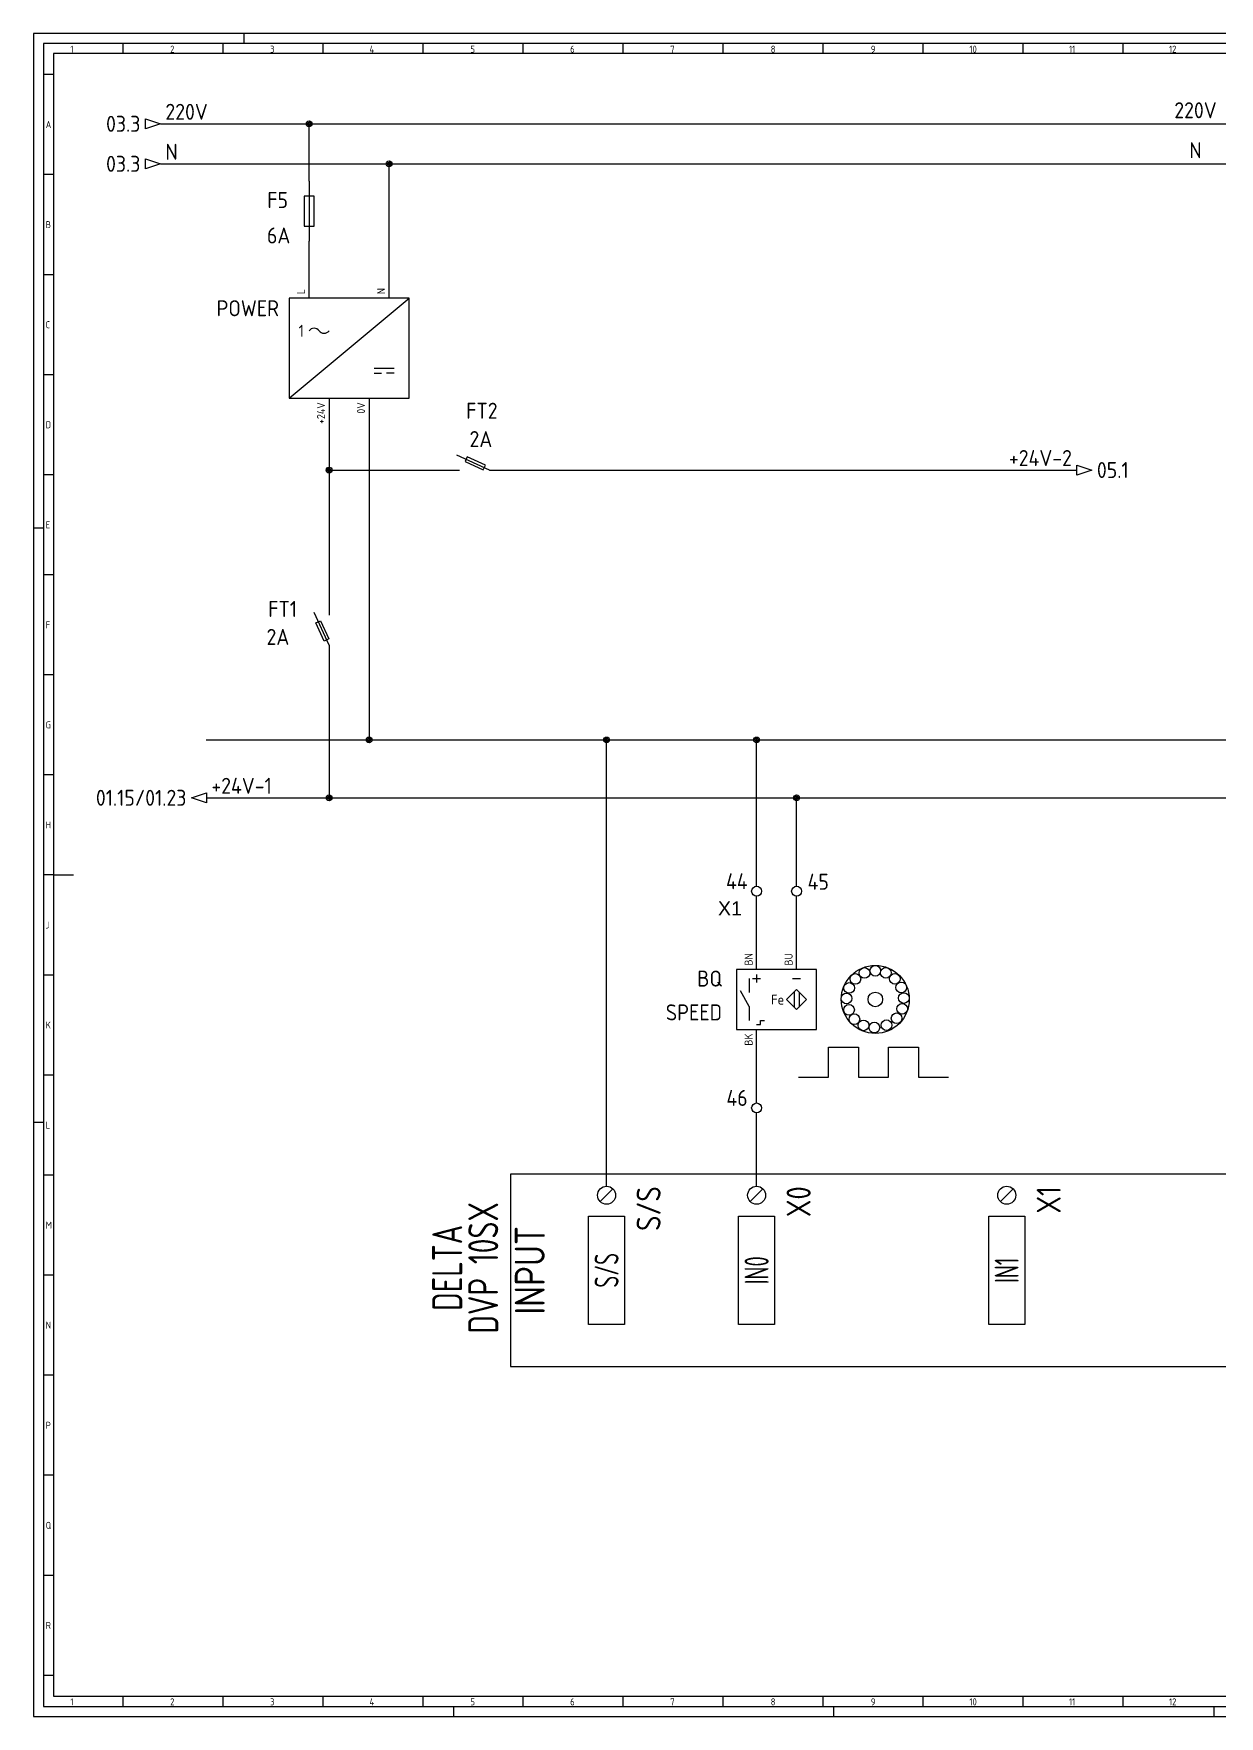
# Model space of a CAD drawing. Header units: millimetres. Extents: x 0 to 1189, y 5 to 846.
# Drawn here: x 0 to 593, y 5 to 846 of the extents above; entities that cross this region are included whole.
import ezdxf
from ezdxf.enums import TextEntityAlignment as Align

# ---------------------------------------------------------------- set-up
doc = ezdxf.new("R2010")
doc.units = ezdxf.units.MM
doc.header["$LTSCALE"] = 12
for name, color, linetype in [('035', 5, 'Continuous'), ('07', 7, 'Continuous'), ('DESC', 1, 'Continuous'), ('MISC', 2, 'Continuous'), ('RED_2.5mm^2', 1, 'Continuous'), ('SYMS', 7, 'Continuous'), ('TAGS', 51, 'Continuous'), ('TERMS', 4, 'Continuous'), ('WIRENO', 70, 'Continuous'), ('WIREREF', 61, 'Continuous'), ('WIREREF_DEST', 61, 'Continuous'), ('XREF', 7, 'Continuous')]:
    doc.layers.add(name, color=color, linetype=linetype)
doc.styles.add('ISO Proportional', font='isocp.shx')
doc.styles.add('WD_IEC', font='isocp2.shx', dxfattribs={"width": 0.9, "height": 4})

# ---------------------------------------------------------------- blocks, each defined once
blk = doc.blocks.new('IEC_border_a0')
at = {"layer": '035', "color": 0}
for p, q in [((0, 841), (0, 0)), ((1189, 841), (0, 841)), ((44.5, 836), (44.5, 831)), ((94.5, 836), (94.5, 831)), ((105, 841), (105, 836)), ((144.5, 836), (144.5, 831)), ((194.5, 836), (194.5, 831)), ((244.5, 836), (244.5, 831)), ((294.5, 836), (294.5, 831)), ((344.5, 836), (344.5, 831)), ((394.5, 836), (394.5, 831)), ((444.5, 836), (444.5, 831)), ((494.5, 836), (494.5, 831)), ((544.5, 836), (544.5, 831)), ((9.98, 820.54), (5, 820.54)), ((9.98, 770.54), (5, 770.54)), ((9.98, 720.54), (5, 720.54)), ((9.98, 670.54), (5, 670.54)), ((9.98, 620.54), (5, 620.54)), ((0, 594), (5, 594)), ((10, 570.5), (5.02, 570.5)), ((10, 520.5), (5, 520.5)), ((10, 470.5), (5.02, 470.5)), ((10, 420.5), (5.02, 420.5)), ((10, 370.5), (5.02, 370.5)), ((10, 320.5), (5.02, 320.5)), ((0, 297), (5, 297)), ((10.02, 270.46), (5.03, 270.46)), ((10.02, 220.46), (5.03, 220.46)), ((10.02, 170.46), (5.03, 170.46)), ((10.02, 120.46), (5.03, 120.46)), ((10.02, 70.46), (5.03, 70.46)), ((10.03, 20.42), (5.05, 20.42)), ((44.5, 10), (44.5, 5)), ((94.5, 10), (94.5, 5)), ((144.5, 10), (144.5, 5)), ((194.5, 10), (194.5, 5)), ((244.5, 10), (244.5, 5)), ((294.5, 10), (294.5, 5)), ((344.5, 10), (344.5, 5)), ((394.5, 10), (394.5, 5)), ((444.5, 10), (444.5, 5)), ((494.5, 10), (494.5, 5)), ((544.5, 10), (544.5, 5)), ((0, 0), (1189, 0)), ((210, 0), (210, 5)), ((400, 0), (400, 5)), ((590, 0), (590, 5))]:
    blk.add_line(p, q, dxfattribs=at)
blk.add_lwpolyline([(10, 10), (1179, 10), (1179, 831), (10, 831)], close=True, dxfattribs=at)
at = {"layer": '07', "color": 0}
blk.add_line((10, 420.5), (20, 420.5), dxfattribs=at)
blk.add_lwpolyline([(5, 5), (1184, 5), (1184, 836), (5, 836)], close=True, dxfattribs=at)
at = {"layer": '035', "color": 0, "style": 'ISO Proportional'}
for s, p in [('1', (18.31, 831.5)), ('2', (68.23, 831.5)), ('3', (118.18, 831.5)), ('4', (167.88, 831.5)), ('5', (218.34, 831.5)), ('6', (268.19, 831.5)), ('7', (318.17, 831.5)), ('8', (368.42, 831.5)), ('9', (418.46, 831.5)), ('10', (467.72, 831.5)), ('11', (517.49, 831.5)), ('12', (567.49, 831.5)), ('A', (6, 793.79)), ('B', (6, 743.79)), ('C', (6, 693.79)), ('D', (6, 643.79)), ('E', (6.02, 593.75)), ('F', (6.02, 543.75)), ('G', (6.02, 493.75)), ('H', (6.02, 443.75)), ('J', (6.02, 393.75)), ('K', (6.02, 343.75)), ('L', (6.03, 293.72)), ('M', (6.03, 243.72)), ('N', (6.03, 193.72)), ('P', (6.03, 143.72)), ('Q', (6.03, 93.72)), ('R', (6.05, 43.68)), ('1', (18.31, 5.5)), ('2', (68.23, 5.5)), ('3', (118.18, 5.5)), ('4', (167.88, 5.5)), ('5', (218.34, 5.5)), ('6', (268.19, 5.5)), ('7', (318.17, 5.5)), ('8', (368.42, 5.5)), ('9', (418.46, 5.5)), ('10', (467.72, 5.5)), ('11', (517.49, 5.5)), ('12', (567.49, 5.5))]:
    blk.add_text(s, height=3.5, dxfattribs=at).set_placement(p)
blk = doc.blocks.new('VPW1_1PH')
for p, q in [((-5, -25), (25, 0)), ((16.25, -17.5), (21.25, -17.5)), ((16.25, -18.75), (18.125, -18.75)), ((21.25, -18.75), (19.375, -18.75))]:
    blk.add_line(p, q)
blk.add_lwpolyline([(-5, 0), (-5, -25), (25, -25), (25, 0)], close=True)
for centre, start, end in [((1.25, -9.0625), 36.869898, 143.130102), ((3.75, -7.1875), 216.869898, 323.130102)]:
    blk.add_arc(centre, 1.5625, start, end)
at = {"style": 'WD_IEC'}
blk.add_text('1', height=3, dxfattribs=at).set_placement((-1.25, -8.125), align=Align.MIDDLE_RIGHT)
for tag, p in [('TERM01', (-1, 1)), ('TERM02', (9, 1)), ('TERM03', (19, 1))]:
    blk.add_attdef(tag, p, '', height=2, rotation=90, dxfattribs=at)
for tag, p in [('INST', (-7.5, 2.5)), ('LOC', (-7.5, -1)), ('TAG1', (-7.5, -4.5)), ('RATING1', (-7.5, -9)), ('XREF', (-7.5, -13)), ('DESC1', (-7.5, -16.85)), ('DESC2', (-7.5, -20.35)), ('DESC3', (-7.5, -23.85))]:
    blk.add_attdef(tag, text='', height=2.5, dxfattribs=at).set_placement(p, align=Align.RIGHT)
at = {"style": 'WD_IEC', "flags": 1}
for tag, p, height in [('X2TERM01', (0, 0), 0.32), ('X2TERM02', (10, 0), 0.32), ('X2TERM03', (20, 0), 0.32), ('MFG', (27.75, -1), 1.5), ('CAT', (27.75, -3.5), 1.5), ('ASSYCODE', (26, -21.5), 1), ('X8TERM04', (5, -25), 0.32), ('X8TERM05', (15, -25), 0.32), ('FAMILY', (26, -23), 1), ('CATDESC', (26, -24.5), 1)]:
    blk.add_attdef(tag, p, '', height=height, dxfattribs=at)
at = {"style": 'WD_IEC'}
for tag, p in [('TERM04', (4, -26)), ('TERM05', (14, -26))]:
    blk.add_attdef(tag, text='', height=2, rotation=90, dxfattribs=at).set_placement(p, align=Align.RIGHT)
blk = doc.blocks.new('VFU1FS')
for p, q in [((0, -3.75), (-3.75, 4.38)), ((0, 7.5), (0, 3.75)), ((0, -3.75), (0, -7.5))]:
    blk.add_line(p, q)
blk.add_lwpolyline([(-1.19, -2.76), (-3.3, 1.77), (-2.17, 2.3), (-0.06, -2.24)], close=True)
at = {"style": 'WD_IEC'}
for tag, p in [('INST', (-8, 10.25)), ('LOC', (-8, 6.75)), ('TAG1', (-8, 3.25)), ('RATING1', (-8, -1.35)), ('DESC1', (-8, -9.85)), ('DESC2', (-8, -13.35)), ('DESC3', (-8, -16.85))]:
    blk.add_attdef(tag, text='', height=2.5, dxfattribs=at).set_placement(p, align=Align.RIGHT)
blk.add_attdef('TERM01', text='', height=2, rotation=90, dxfattribs=at).set_placement((-1, 7.5), align=Align.RIGHT)
at = {"style": 'WD_IEC', "flags": 1}
for tag, p, height in [('X2TERM01', (0, 7.5), 0.32), ('MFG', (2.75, 6.5), 1.5), ('CAT', (2.75, 4), 1.5), ('X4LINK', (-2.48, 0), 0.32), ('X1LINK', (-1.1, 0), 0.32), ('ASSYCODE', (1, -4), 1), ('X8TERM02', (0, -7.5), 0.32), ('FAMILY', (1, -5.5), 1), ('CATDESC', (1, -7), 1)]:
    blk.add_attdef(tag, p, '', height=height, dxfattribs=at)
at = {"style": 'WD_IEC'}
blk.add_attdef('TERM02', (-1, -7.5), '', height=2, rotation=90, dxfattribs=at)
at = {"lineweight": 15, "style": 'WD_IEC'}
blk.add_attdef('XREF', text='', height=2.5, dxfattribs=at).set_placement((-8, -6), align=Align.RIGHT)
blk = doc.blocks.new('WDDOT')
for radius in [0.72, 0.449, 0.223]:
    blk.add_circle((0, 0), radius)
blk = doc.blocks.new('PLCIO_F85')
blk.add_line((517.04, 48), (517.04, -48))
at = {"layer": 'SYMS'}
for p, q in [((-48, 48), (-48, -48)), ((517.04, 48), (-48, 48)), ((-3.18, 34.32), (3.18, 40.68)), ((71.82, 34.32), (78.18, 40.68)), ((196.82, 34.32), (203.18, 40.68)), ((321.82, 34.32), (328.18, 40.68)), ((446.82, 34.32), (453.18, 40.68)), ((-9, -27), (-9, 27)), ((-9, 27), (9, 27)), ((9, 27), (9, -27)), ((66, -27), (66, 27)), ((66, 27), (84, 27)), ((84, 27), (84, -27)), ((191, -27), (191, 27)), ((191, 27), (209, 27)), ((209, 27), (209, -27)), ((316, -27), (316, 27)), ((316, 27), (334, 27)), ((334, 27), (334, -27)), ((441, -27), (441, 27)), ((441, 27), (459, 27)), ((459, 27), (459, -27)), ((9, -27), (-9, -27)), ((84, -27), (66, -27)), ((209, -27), (191, -27)), ((334, -27), (316, -27)), ((459, -27), (441, -27)), ((-48, -48), (517.04, -48))]:
    blk.add_line(p, q, dxfattribs=at)
for centre in [(0, 37.5), (75, 37.5), (200, 37.5), (325, 37.5), (450, 37.5)]:
    blk.add_circle(centre, 4.5, dxfattribs=at)
at = {"layer": 'SYMS', "style": 'WD_IEC', "width": 0.9}
for tag, p in [('TERMDESC02', (81.25, 60)), ('TERMDESC03', (206.25, 60)), ('TERMDESC04', (331.25, 60)), ('TERMDESC05', (456.25, 60)), ('TERMDESC01', (6.25, 60))]:
    blk.add_attdef(tag, text='', height=12, rotation=90, dxfattribs=at).set_placement(p, align=Align.TOP_LEFT)
at = {"layer": 'SYMS', "style": 'WD_IEC', "width": 0.9, "flags": 1}
for tag, p in [('X2TERM01', (0, 42)), ('X2TERM02', (75, 42)), ('X2TERM03', (200, 42)), ('X2TERM04', (325, 42)), ('X2TERM05', (450, 42))]:
    blk.add_attdef(tag, text='', height=1.92, rotation=90, dxfattribs=at).set_placement(p, align=Align.RIGHT)
at = {"layer": 'SYMS', "style": 'WD_IEC', "width": 0.9}
for tag, p in [('TERM01', (15, 42)), ('TERM02', (90, 42)), ('TERM03', (215, 42)), ('TERM04', (340, 42)), ('TERM05', (465, 42))]:
    blk.add_attdef(tag, text='', height=12, rotation=90, dxfattribs=at).set_placement(p, align=Align.TOP_RIGHT)
at = {"layer": 'SYMS', "style": 'WD_IEC'}
for tag, width, p in [('LINE1', 0.9, (-87, 0)), ('LINE2', 0.9, (-69, 0)), ('DESC', 0.9, (-50.84, 0)), ('INST', 0.8, (-159, 0)), ('LOC', 0.8, (-141, 0)), ('MFG', 0.8, (-123, 0)), ('CAT', 0.8, (-105, 0)), ('TAG', 0.9, (-30.87, 0))]:
    blk.add_attdef(tag, text='', height=15, rotation=90, dxfattribs=dict(at, width=width)).set_placement(p, align=Align.CENTER)
at = {"layer": 'SYMS', "style": 'WD_IEC', "width": 0.7}
for tag, p in [('TAGA02', (75, 0)), ('TAGA03', (200, 0)), ('TAGA04', (325, 0)), ('TAGA05', (450, 0)), ('TAGA01', (0, 0))]:
    blk.add_attdef(tag, text='', height=12, rotation=90, dxfattribs=at).set_placement(p, align=Align.MIDDLE_CENTER)
at = {"layer": 'SYMS', "linetype": 'Continuous', "style": 'WD_IEC', "width": 0.9, "flags": 9}
blk.add_attdef('ASSYCODE', text='', height=1.92, rotation=90, dxfattribs=at).set_placement((-102.85, -22.08), align=Align.CENTER)
at = {"layer": 'SYMS', "style": 'WD_IEC', "width": 0.9}
for tag, p in [('DESCA01', (-9, -111)), ('DESCB01', (9, -111)), ('DESCC01', (27, -111)), ('DESCD01', (45, -111)), ('DESCE01', (63, -111)), ('DESCA02', (66, -111)), ('DESCB02', (84, -111)), ('DESCC02', (102, -111)), ('DESCD02', (120, -111)), ('DESCE02', (138, -111)), ('DESCA03', (191, -111)), ('DESCB03', (209, -111)), ('DESCC03', (227, -111)), ('DESCD03', (245, -111)), ('DESCE03', (263, -111)), ('DESCA04', (316, -111)), ('DESCB04', (334, -111)), ('DESCC04', (352, -111)), ('DESCD04', (370, -111)), ('DESCE04', (388, -111)), ('DESCA05', (441, -111)), ('DESCB05', (459, -111)), ('DESCC05', (477, -111)), ('DESCD05', (495, -111)), ('DESCE05', (513, -111))]:
    blk.add_attdef(tag, text='', height=15, rotation=90, dxfattribs=at).set_placement(p, align=Align.RIGHT)
blk = doc.blocks.new('VPX11IN3')
for p, q in [((-1.875, 5.25), (-1.875, 1.75)), ((-1, 5.25), (1, 5.25)), ((0, 6.25), (0, 4.25)), ((9, 5.25), (11, 5.25)), ((-1.875, -1.75), (-4.0625, 2.1875)), ((9.375, 1.875), (9.375, -1.875)), ((10.625, 1.875), (10.625, -1.875)), ((-1.875, -1.75), (-1.875, -5.25)), ((0, -6.25), (1, -6.25)), ((1, -6.25), (1, -5.25)), ((1, -5.25), (2, -5.25))]:
    blk.add_line(p, q)
for points in [[(-5, -7.5), (15, -7.5), (15, 7.5), (-5, 7.5)], [(10, 2.5), (12.5, 0), (10, -2.5), (7.5, 0)]]:
    blk.add_lwpolyline(points, close=True)
at = {"style": 'WD_IEC'}
blk.add_text('Fe', height=2.5, dxfattribs=at).set_placement((6.875, 0), align=Align.MIDDLE_RIGHT)
for tag, p in [('INST', (-6.75, 10.25)), ('LOC', (-6.75, 6.75)), ('TAG1', (-6.75, 3.25)), ('DESC1', (-6.75, -5.2)), ('DESC2', (-6.75, -8.7)), ('DESC3', (-6.75, -12.2)), ('WDTAGALT', (-6.25, -15.125))]:
    blk.add_attdef(tag, text='', height=2.5, dxfattribs=at).set_placement(p, align=Align.RIGHT)
for tag, p in [('TERM02', (-1, 8.5)), ('TERM03', (9, 8.5))]:
    blk.add_attdef(tag, p, '', height=2, rotation=90, dxfattribs=at)
at = {"style": 'WD_IEC', "flags": 1}
for tag, p, height in [('X2TERM02', (0, 7.5), 0.32), ('X2TERM03', (10, 7.5), 0.32), ('MFG', (17.75, 6.5), 1.5), ('CAT', (17.75, 4), 1.5), ('ASSYCODE', (16, -4), 1), ('X8TERM01', (0, -7.5), 0.32), ('FAMILY', (16, -5.5), 1), ('CATDESC', (16, -7), 1)]:
    blk.add_attdef(tag, p, '', height=height, dxfattribs=at)
at = {"lineweight": 15, "style": 'WD_IEC'}
blk.add_attdef('XREF', text='', height=2.5, dxfattribs=at).set_placement((-6.75, -1.35), align=Align.RIGHT)
at = {"style": 'WD_IEC'}
blk.add_attdef('TERM01', text='', height=2, rotation=90, dxfattribs=at).set_placement((-1, -8.5), align=Align.RIGHT)
blk = doc.blocks.new('HA1D3')
blk.add_lwpolyline([(0, 0), (-3.75, -1.25), (-3.75, 1.25)], close=True)
at = {"style": 'WD_IEC'}
blk.add_attdef('XREF', text='', height=2.5, dxfattribs=at).set_placement((-5, 0), align=Align.MIDDLE_RIGHT)
at = {"style": 'WD_IEC', "flags": 1}
blk.add_attdef('SIGCODE', text='', height=1, dxfattribs=at).set_placement((-2.5, 1.8), align=Align.RIGHT)
at = {"style": 'WD_IEC'}
for tag, p, height, flags in [('X1TERM01', (0, 0), 0.32, 1), ('WIRENO', (1.25, 1), 2.5, 8)]:
    blk.add_attdef(tag, p, '', height=height, dxfattribs=dict(at, flags=flags))
blk.add_attdef('DESC1', text='', height=2.5, dxfattribs=at).set_placement((1.25, -1), align=Align.TOP_LEFT)
blk = doc.blocks.new('WD_WNH')
at = {"linetype": 'Continuous', "style": 'WD_IEC', "width": 0.8}
blk.add_attdef('WIRENO', text='', height=2.5, dxfattribs=at).set_placement((0, 0.75), align=Align.CENTER)
at = {"style": 'WD_IEC', "flags": 1}
for tag, p in [('W08USER', (0, 0.375)), ('W04USER', (0, 0.875)), ('W05USER', (0, 0.75)), ('W09USER', (0, 0.25)), ('W03USER', (0, 1)), ('W06USER', (0, 0.625)), ('W07USER', (0, 0.5)), ('W02USER', (0, 1.125)), ('W01USER', (0, 1.25)), ('W10USER', (0, 0.125))]:
    blk.add_attdef(tag, text='', height=0.08, dxfattribs=at).set_placement(p, align=Align.CENTER)
blk = doc.blocks.new('VFU1')
blk.add_line((0, 7.5), (0, -7.5))
blk.add_lwpolyline([(-1.25, 3.75), (-1.25, -3.75), (1.25, -3.75), (1.25, 3.75)], close=True)
at = {"style": 'WD_IEC'}
for tag, p in [('INST', (-5.25, 7.75)), ('LOC', (-5.25, 4.25)), ('TAG1', (-5.25, 0.75)), ('RATING1', (-5.25, -3.75)), ('XREF', (-5.25, -7.75)), ('DESC2', (-5.25, -15.1)), ('DESC1', (-5.25, -11.6)), ('DESC3', (-5.25, -18.6))]:
    blk.add_attdef(tag, text='', height=2.5, dxfattribs=at).set_placement(p, align=Align.RIGHT)
blk.add_attdef('TERM01', text='', height=2, rotation=90, dxfattribs=at).set_placement((-1, 7.5), align=Align.RIGHT)
at = {"style": 'WD_IEC', "flags": 1}
for tag, p, height in [('X2TERM01', (0, 7.5), 0.32), ('MFG', (2.75, 6.5), 1.5), ('CAT', (2.75, 4), 1.5), ('X4LINK', (-1.25, 0), 0.32), ('X1LINK', (1.25, 0), 0.32), ('ASSYCODE', (2.25, -4), 1), ('X8TERM02', (0, -7.5), 0.32), ('FAMILY', (2.25, -5.5), 1), ('CATDESC', (2.25, -7), 1)]:
    blk.add_attdef(tag, p, '', height=height, dxfattribs=at)
at = {"style": 'WD_IEC'}
blk.add_attdef('TERM02', (-1, -7.5), '', height=2, rotation=90, dxfattribs=at)
blk = doc.blocks.new('HA1S1')
blk.add_lwpolyline([(0, 1.25), (3.75, 0), (0, -1.25)], close=True)
at = {"style": 'WD_IEC'}
for tag, height, flags, p in [('WIRENO', 2.5, 8, (-1.25, 1)), ('SIGCODE', 1, 1, (5, 1.8))]:
    blk.add_attdef(tag, text='', height=height, dxfattribs=dict(at, flags=flags)).set_placement(p, align=Align.RIGHT)
at = {"style": 'WD_IEC', "flags": 1}
blk.add_attdef('X4TERM01', (0, 0), '', height=0.32, dxfattribs=at)
at = {"style": 'WD_IEC'}
blk.add_attdef('XREF', text='', height=2.5, dxfattribs=at).set_placement((5, 0), align=Align.MIDDLE_LEFT)
blk.add_attdef('DESC1', text='', height=2.5, dxfattribs=at).set_placement((-1.25, -1), align=Align.TOP_RIGHT)
blk = doc.blocks.new('HFU1FS')
for p, q in [((-7.5, 0), (-3.75, 0)), ((3.75, 0), (-4.38, 3.75)), ((3.75, 0), (7.5, 0))]:
    blk.add_line(p, q)
blk.add_lwpolyline([(2.76, 1.19), (-1.77, 3.3), (-2.3, 2.17), (2.24, 0.06)], close=True)
at = {"style": 'WD_IEC'}
for tag, p in [('INST', (-5, 10.13)), ('LOC', (-5, 7.13)), ('TAG1', (-5, 4.13)), ('RATING1', (-5.46, -4.08)), ('DESC1', (-5.46, -10.08)), ('DESC2', (-5.46, -13.08)), ('DESC3', (-5.46, -16.08))]:
    blk.add_attdef(tag, text='', height=2.5, dxfattribs=at).set_placement(p, align=Align.RIGHT)
for tag, p, height, flags in [('MFG', (4.92, 12.12), 1.5, 9), ('CAT', (4.92, 9.62), 1.5, 9), ('X4TERM01', (-7.5, 0), 0.32, 1), ('TERM01', (-7.5, 1), 2, 8), ('X2LINK', (0, 2.5), 0.32, 1), ('X8LINK', (0, 1.13), 0.32, 1), ('X1TERM02', (7.5, 0), 0.32, 1), ('ASSYCODE', (12.25, -2.75), 1, 1), ('FAMILY', (12.25, -4.25), 1, 1), ('CATDESC', (12.25, -5.75), 1, 1)]:
    blk.add_attdef(tag, p, '', height=height, dxfattribs=dict(at, flags=flags))
at = {"style": 'WD_IEC', "flags": 8}
blk.add_attdef('TERM02', text='', height=2, dxfattribs=at).set_placement((7.5, 1), align=Align.RIGHT)
at = {"lineweight": 15, "style": 'WD_IEC'}
blk.add_attdef('XREF', text='', height=2.5, dxfattribs=at).set_placement((-5.46, -7.08), align=Align.RIGHT)
blk = doc.blocks.new('HA1S3')
blk.add_lwpolyline([(-3.75, 0), (0, 1.25), (0, -1.25)], close=True)
at = {"style": 'WD_IEC'}
blk.add_attdef('XREF', text='', height=2.5, dxfattribs=at).set_placement((-5, 0), align=Align.MIDDLE_RIGHT)
at = {"style": 'WD_IEC', "flags": 1}
blk.add_attdef('SIGCODE', text='', height=1, dxfattribs=at).set_placement((-2.5, 1.8), align=Align.RIGHT)
at = {"style": 'WD_IEC'}
for tag, p, height, flags in [('X1TERM01', (0, 0), 0.32, 1), ('WIRENO', (1.25, 1), 2.5, 8)]:
    blk.add_attdef(tag, p, '', height=height, dxfattribs=dict(at, flags=flags))
blk.add_attdef('DESC1', text='', height=2.5, dxfattribs=at).set_placement((1.25, -1), align=Align.TOP_LEFT)
blk = doc.blocks.new('VT0002')
blk.add_circle((0, 0), 1.25)
at = {"style": 'WD_IEC'}
for tag, p in [('INST', (-2.25, 6.5)), ('LOC', (-2.25, 3.5)), ('DESC1', (-2.25, -6.25)), ('DESC2', (-2.25, -9.25)), ('DESC3', (-2.25, -12.25))]:
    blk.add_attdef(tag, text='', height=2.5, dxfattribs=at).set_placement(p, align=Align.RIGHT)
at = {"style": 'WD_IEC', "flags": 1}
for tag, p, height in [('ASSYCODE', (2.75, 10.75), 1), ('CATDESC', (2.75, 9.25), 1), ('MFG', (2.75, 7.25), 1.5), ('CAT', (2.75, 4.75), 1.5), ('X4PIN01', (-1.25, 1), 0.25), ('X4TERM01', (-1.25, 0), 0.25), ('X4TERMDESC01', (-1.25, 0.5), 0.4), ('STRIPSEQ', (0, 0), 0.025), ('X2PIN01', (0, 2.25), 0.25), ('X2TERM01', (0, 1.25), 0.25), ('X8PIN01', (0, -0.25), 0.25), ('X2TERMDESC01', (0, 1.75), 0.4), ('X1PIN01', (1.25, 1), 0.25), ('X1TERM01', (1.25, 0), 0.25), ('X1TERMDESC01', (1.25, 0.5), 0.4), ('LINKTERM', (0, -0.04), 0.025), ('X8TERM01', (0, -1.25), 0.25), ('X8TERMDESC01', (0, -0.75), 0.4)]:
    blk.add_attdef(tag, p, '', height=height, dxfattribs=at)
at = {"style": 'WD_IEC', "flags": 8}
for tag, height, p in [('TAGSTRIP', 2.5, (-2.25, 0.5)), ('TERM01', 2, (-2.25, -3.25))]:
    blk.add_attdef(tag, text='', height=height, dxfattribs=at).set_placement(p, align=Align.RIGHT)

msp = doc.modelspace()

# ---------------------------------------------------------------- linework, layer by layer
for centre, radius in [((420.7, 363.25), 17), ((415.31, 376.47), 2.67), ((420.7, 377.54), 2.67), ((425.96, 376.56), 2.67), ((407.64, 368.97), 2.67), ((410.75, 373.48), 2.67), ((430.48, 373.56), 2.67), ((433.67, 369.24), 2.67), ((406.3, 363.75), 2.67), ((420.7, 363.25), 3.65), ((434.94, 363.93), 2.67), ((407.56, 358.02), 2.67), ((410.25, 353.35), 2.67), ((431.37, 353.83), 2.67), ((434.11, 358.56), 2.67), ((414.78, 350.29), 2.67), ((420.24, 349.19), 2.67), ((426.29, 350.37), 2.67)]:
    msp.add_circle(centre, radius)
at = {"layer": 'RED_2.5mm^2'}
for p, q in [((63.35, 800.88), (1097.92, 800.88)), ((137.64, 772.29), (137.64, 800.88)), ((63.35, 780.88), (1097.92, 780.88)), ((177.64, 713.7), (177.64, 780.88)), ((137.64, 713.7), (137.64, 742.29)), ((147.64, 663.7), (147.64, 562.88)), ((167.64, 663.7), (167.64, 599.33)), ((147.64, 627.84), (205.29, 627.84)), ((235.29, 627.84), (521.47, 627.84)), ((167.64, 599.33), (167.64, 492.96)), ((147.64, 532.88), (147.64, 464.02)), ((86.26, 492.96), (906.46, 492.96)), ((286.38, 269.86), (286.38, 492.96)), ((361.38, 419.82), (361.38, 492.96)), ((86.35, 464.02), (906.46, 464.02)), ((381.38, 419.82), (381.38, 464.02)), ((361.38, 378.17), (361.38, 414.82)), ((381.38, 378.17), (381.38, 414.82)), ((361.38, 311.51), (361.38, 348.17)), ((397.34, 324.38), (397.34, 339.38)), ((397.34, 339.38), (412.34, 339.38)), ((412.34, 339.38), (412.34, 324.38)), ((427.34, 324.38), (427.34, 339.38)), ((427.34, 339.38), (442.34, 339.38)), ((442.34, 339.38), (442.34, 324.38)), ((382.34, 324.38), (397.34, 324.38)), ((412.34, 324.38), (427.34, 324.38)), ((442.34, 324.38), (457.34, 324.38)), ((361.38, 269.86), (361.38, 306.51))]:
    msp.add_line(p, q, dxfattribs=at)

# ---------------------------------------------------------------- block references
msp.add_blockref('IEC_border_a0', (0, 4.94))
at = {"layer": 'SYMS'}
ref = msp.add_blockref('HA1D3', (63.35, 800.88), dxfattribs=dict(at, xscale=2, yscale=2, zscale=2))
ref.add_attrib('XREF', '03.3', dxfattribs={"layer": 'XREF', "height": 8, "style": 'WD_IEC'}).set_placement((53.35, 800.88), align=Align.MIDDLE_RIGHT)
ref.add_attrib('WIRENO', '220V', (65.85, 802.88), dxfattribs={"layer": 'WIREREF_DEST', "height": 8, "style": 'WD_IEC', "flags": 8})
at = {"layer": 'SYMS', "xscale": 2, "yscale": 2, "zscale": 2}
for p in [(137.64, 800.88), (177.64, 780.88), (147.64, 627.84), (167.64, 492.96), (286.38, 492.96), (361.38, 492.96), (147.64, 464.02), (381.38, 464.02)]:
    msp.add_blockref('WDDOT', p, dxfattribs=at)
at = {"layer": 'SYMS'}
ref = msp.add_blockref('HA1D3', (63.35, 780.88), dxfattribs=dict(at, xscale=2, yscale=2, zscale=2))
ref.add_attrib('XREF', '03.3', dxfattribs={"layer": 'XREF', "height": 8, "style": 'WD_IEC'}).set_placement((53.35, 780.88), align=Align.MIDDLE_RIGHT)
ref.add_attrib('WIRENO', 'N', (65.85, 782.88), dxfattribs={"layer": 'WIREREF_DEST', "height": 8, "style": 'WD_IEC', "flags": 8})
ref = msp.add_blockref('VFU1', (137.64, 757.29), dxfattribs=dict(at, xscale=2, yscale=2, zscale=2))
ref.add_attrib('DESC1', '6A', dxfattribs={"layer": 'DESC', "height": 8, "style": 'WD_IEC'}).set_placement((128.3, 741.07), align=Align.RIGHT)
ref.add_attrib('TAG1', 'F5', dxfattribs={"layer": 'TAGS', "height": 8, "style": 'WD_IEC'}).set_placement((127.14, 758.79), align=Align.RIGHT)
ref = msp.add_blockref('VPW1_1PH', (137.64, 713.7), dxfattribs=dict(at, xscale=2, yscale=2, zscale=2))
ref.add_attrib('TERM05', '0V', dxfattribs={"layer": 'TERMS', "height": 4, "rotation": 90, "style": 'WD_IEC'}).set_placement((165.64, 661.7), align=Align.RIGHT)
ref.add_attrib('TERM04', '+24V', dxfattribs={"layer": 'TERMS', "height": 4, "rotation": 90, "style": 'WD_IEC'}).set_placement((145.64, 661.7), align=Align.RIGHT)
ref.add_attrib('TERM03', 'N', (175.64, 715.7), dxfattribs={"layer": 'TERMS', "height": 4, "rotation": 90, "style": 'WD_IEC'})
ref.add_attrib('TERM01', 'L', (135.64, 715.7), dxfattribs={"layer": 'TERMS', "height": 4, "rotation": 90, "style": 'WD_IEC'})
ref.add_attrib('TAG1', 'POWER', dxfattribs={"layer": 'TAGS', "height": 8, "style": 'WD_IEC'}).set_placement((122.64, 704.7), align=Align.RIGHT)
ref = msp.add_blockref('HFU1FS', (220.29, 627.84), dxfattribs=dict(at, xscale=2, yscale=2, zscale=2))
ref.add_attrib('DESC1', '2A', dxfattribs={"layer": 'DESC', "height": 8, "style": 'WD_IEC'}).set_placement((229.24, 639.31), align=Align.RIGHT)
ref.add_attrib('TAG1', 'FT2', dxfattribs={"layer": 'TAGS', "height": 8, "style": 'WD_IEC'}).set_placement((231.89, 653.48), align=Align.RIGHT)
ref = msp.add_blockref('HA1S1', (521.47, 627.84), dxfattribs=dict(at, xscale=2, yscale=2, zscale=2))
ref.add_attrib('XREF', '05.1', dxfattribs={"layer": 'XREF', "height": 8, "style": 'WD_IEC'}).set_placement((531.47, 627.84), align=Align.MIDDLE_LEFT)
ref.add_attrib('WIRENO', '+24V-2', dxfattribs={"layer": 'WIREREF', "height": 8, "style": 'WD_IEC', "flags": 8}).set_placement((518.97, 629.84), align=Align.RIGHT)
ref = msp.add_blockref('VFU1FS', (147.64, 547.88), dxfattribs=dict(at, xscale=2, yscale=2, zscale=2))
ref.add_attrib('DESC1', '2A', dxfattribs={"layer": 'DESC', "height": 8, "style": 'WD_IEC'}).set_placement((127.78, 540.43), align=Align.RIGHT)
ref.add_attrib('TAG1', 'FT1', dxfattribs={"layer": 'TAGS', "height": 8, "style": 'WD_IEC'}).set_placement((131.64, 554.38), align=Align.RIGHT)
ref = msp.add_blockref('HA1S3', (86.35, 464.02), dxfattribs=dict(at, xscale=2, yscale=2, zscale=2))
ref.add_attrib('XREF', '01.15/01.23', dxfattribs={"layer": 'XREF', "height": 8, "style": 'WD_IEC'}).set_placement((76.35, 464.02), align=Align.MIDDLE_RIGHT)
ref.add_attrib('WIRENO', '+24V-1', (88.85, 466.02), dxfattribs={"layer": 'WIREREF', "height": 8, "style": 'WD_IEC', "flags": 8})
ref = msp.add_blockref('VT0002', (361.38, 417.32), dxfattribs=dict(at, xscale=2, yscale=2, zscale=2))
ref.add_attrib('TAGSTRIP', '44', dxfattribs={"layer": 'TAGS', "height": 8, "style": 'WD_IEC', "flags": 8}).set_placement((356.88, 418.32), align=Align.RIGHT)
ref = msp.add_blockref('VT0002', (381.38, 417.32), dxfattribs=dict(at, xscale=2, yscale=2, zscale=2))
ref.add_attrib('TAGSTRIP', '45', dxfattribs={"layer": 'TAGS', "height": 8, "style": 'WD_IEC', "flags": 8}).set_placement((397.49, 418.08), align=Align.RIGHT)
ref = msp.add_blockref('VPX11IN3', (361.38, 363.17), dxfattribs=dict(at, xscale=2, yscale=2, zscale=2))
ref.add_attrib('TERM03', 'BU', (379.38, 380.17), dxfattribs={"layer": 'TERMS', "height": 4, "rotation": 90, "style": 'WD_IEC'})
ref.add_attrib('TERM02', 'BN', (359.38, 380.17), dxfattribs={"layer": 'TERMS', "height": 4, "rotation": 90, "style": 'WD_IEC'})
ref.add_attrib('TERM01', 'BK', dxfattribs={"layer": 'TERMS', "height": 4, "rotation": 90, "style": 'WD_IEC'}).set_placement((359.38, 346.17), align=Align.RIGHT)
ref.add_attrib('DESC1', 'SPEED', dxfattribs={"layer": 'DESC', "height": 8, "style": 'WD_IEC'}).set_placement((344.08, 352.77), align=Align.RIGHT)
ref.add_attrib('TAG1', 'BQ', dxfattribs={"layer": 'TAGS', "height": 8, "style": 'WD_IEC'}).set_placement((344.08, 369.67), align=Align.RIGHT)
ref = msp.add_blockref('VT0002', (361.38, 309.01), dxfattribs=dict(at, xscale=2, yscale=2, zscale=2))
ref.add_attrib('TAGSTRIP', '46', dxfattribs={"layer": 'TAGS', "height": 8, "style": 'WD_IEC', "flags": 8}).set_placement((356.88, 310.01), align=Align.RIGHT)
at = {"layer": 'SYMS', "color": 0}
ref = msp.add_blockref('PLCIO_F85', (286.38, 227.86), dxfattribs=at)
ref.add_attrib('TERM01', 'S/S', dxfattribs={"layer": 'TERMS', "height": 12, "rotation": 90, "style": 'WD_IEC', "width": 0.9}).set_placement((301.38, 269.86), align=Align.TOP_RIGHT)
ref.add_attrib('TAGA01', 'S/S', dxfattribs={"layer": 'TAGS', "height": 12, "rotation": 90, "style": 'WD_IEC', "width": 0.7}).set_placement((286.38, 227.86), align=Align.MIDDLE_CENTER)
ref.add_attrib('TAG', 'INPUT', dxfattribs={"layer": 'TAGS', "height": 15, "rotation": 90, "style": 'WD_IEC', "width": 0.9}).set_placement((255.51, 227.86), align=Align.CENTER)
ref.add_attrib('CAT', 'DVP 10SX', dxfattribs={"layer": 'MISC', "height": 15, "rotation": 90, "style": 'WD_IEC', "width": 0.8}).set_placement((232.22, 229.09), align=Align.CENTER)
ref.add_attrib('MFG', 'DELTA', dxfattribs={"layer": 'MISC', "height": 15, "rotation": 90, "style": 'WD_IEC', "width": 0.8}).set_placement((214.22, 229.09), align=Align.CENTER)
ref.add_attrib('TERM02', 'X0', dxfattribs={"layer": 'TERMS', "height": 12, "rotation": 90, "style": 'WD_IEC', "width": 0.9}).set_placement((376.38, 269.86), align=Align.TOP_RIGHT)
ref.add_attrib('TAGA02', 'IN0', dxfattribs={"layer": 'TAGS', "height": 12, "rotation": 90, "style": 'WD_IEC', "width": 0.7}).set_placement((361.38, 227.86), align=Align.MIDDLE_CENTER)
ref.add_attrib('TERM03', 'X1', dxfattribs={"layer": 'TERMS', "height": 12, "rotation": 90, "style": 'WD_IEC', "width": 0.9}).set_placement((501.38, 269.86), align=Align.TOP_RIGHT)
ref.add_attrib('TAGA03', 'IN1', dxfattribs={"layer": 'TAGS', "height": 12, "rotation": 90, "style": 'WD_IEC', "width": 0.7}).set_placement((486.38, 227.86), align=Align.MIDDLE_CENTER)
ref.add_attrib('TERM04', 'X2', dxfattribs={"layer": 'TERMS', "height": 12, "rotation": 90, "style": 'WD_IEC', "width": 0.9}).set_placement((626.38, 269.86), align=Align.TOP_RIGHT)
ref.add_attrib('TAGA04', 'IN2', dxfattribs={"layer": 'TAGS', "height": 12, "rotation": 90, "style": 'WD_IEC', "width": 0.7}).set_placement((611.38, 227.86), align=Align.MIDDLE_CENTER)
ref.add_attrib('TERM05', 'X3', dxfattribs={"layer": 'TERMS', "height": 12, "rotation": 90, "style": 'WD_IEC', "width": 0.9}).set_placement((751.38, 269.86), align=Align.TOP_RIGHT)
ref.add_attrib('TAGA05', 'IN3', dxfattribs={"layer": 'TAGS', "height": 12, "rotation": 90, "style": 'WD_IEC', "width": 0.7}).set_placement((736.38, 227.86), align=Align.MIDDLE_CENTER)
at = {"layer": 'WIRENO'}
ref = msp.add_blockref('WD_WNH', (580.64, 800.88), dxfattribs=dict(at, xscale=2, yscale=2, zscale=2))
ref.add_attrib('WIRENO', '220V', dxfattribs={"linetype": 'Continuous', "height": 8, "style": 'WD_IEC'}).set_placement((580.75, 803.65), align=Align.CENTER)
ref = msp.add_blockref('WD_WNH', (580.64, 780.88), dxfattribs=dict(at, xscale=2, yscale=2, zscale=2))
ref.add_attrib('WIRENO', 'N', dxfattribs={"linetype": 'Continuous', "height": 8, "style": 'WD_IEC'}).set_placement((580.75, 783.65), align=Align.CENTER)

# ---------------------------------------------------------------- texts
at = {"layer": 'RED_2.5mm^2', "insert": (342.06, 412.25), "char_height": 7, "attachment_point": 1}
msp.add_mtext_dynamic_manual_height_columns('{\\fArial|b0|i0|c0|p34;\\C0;X1}', width=22.2414, gutter_width=35, heights=[0], dxfattribs=at)

doc.saveas('drawing.dxf')
